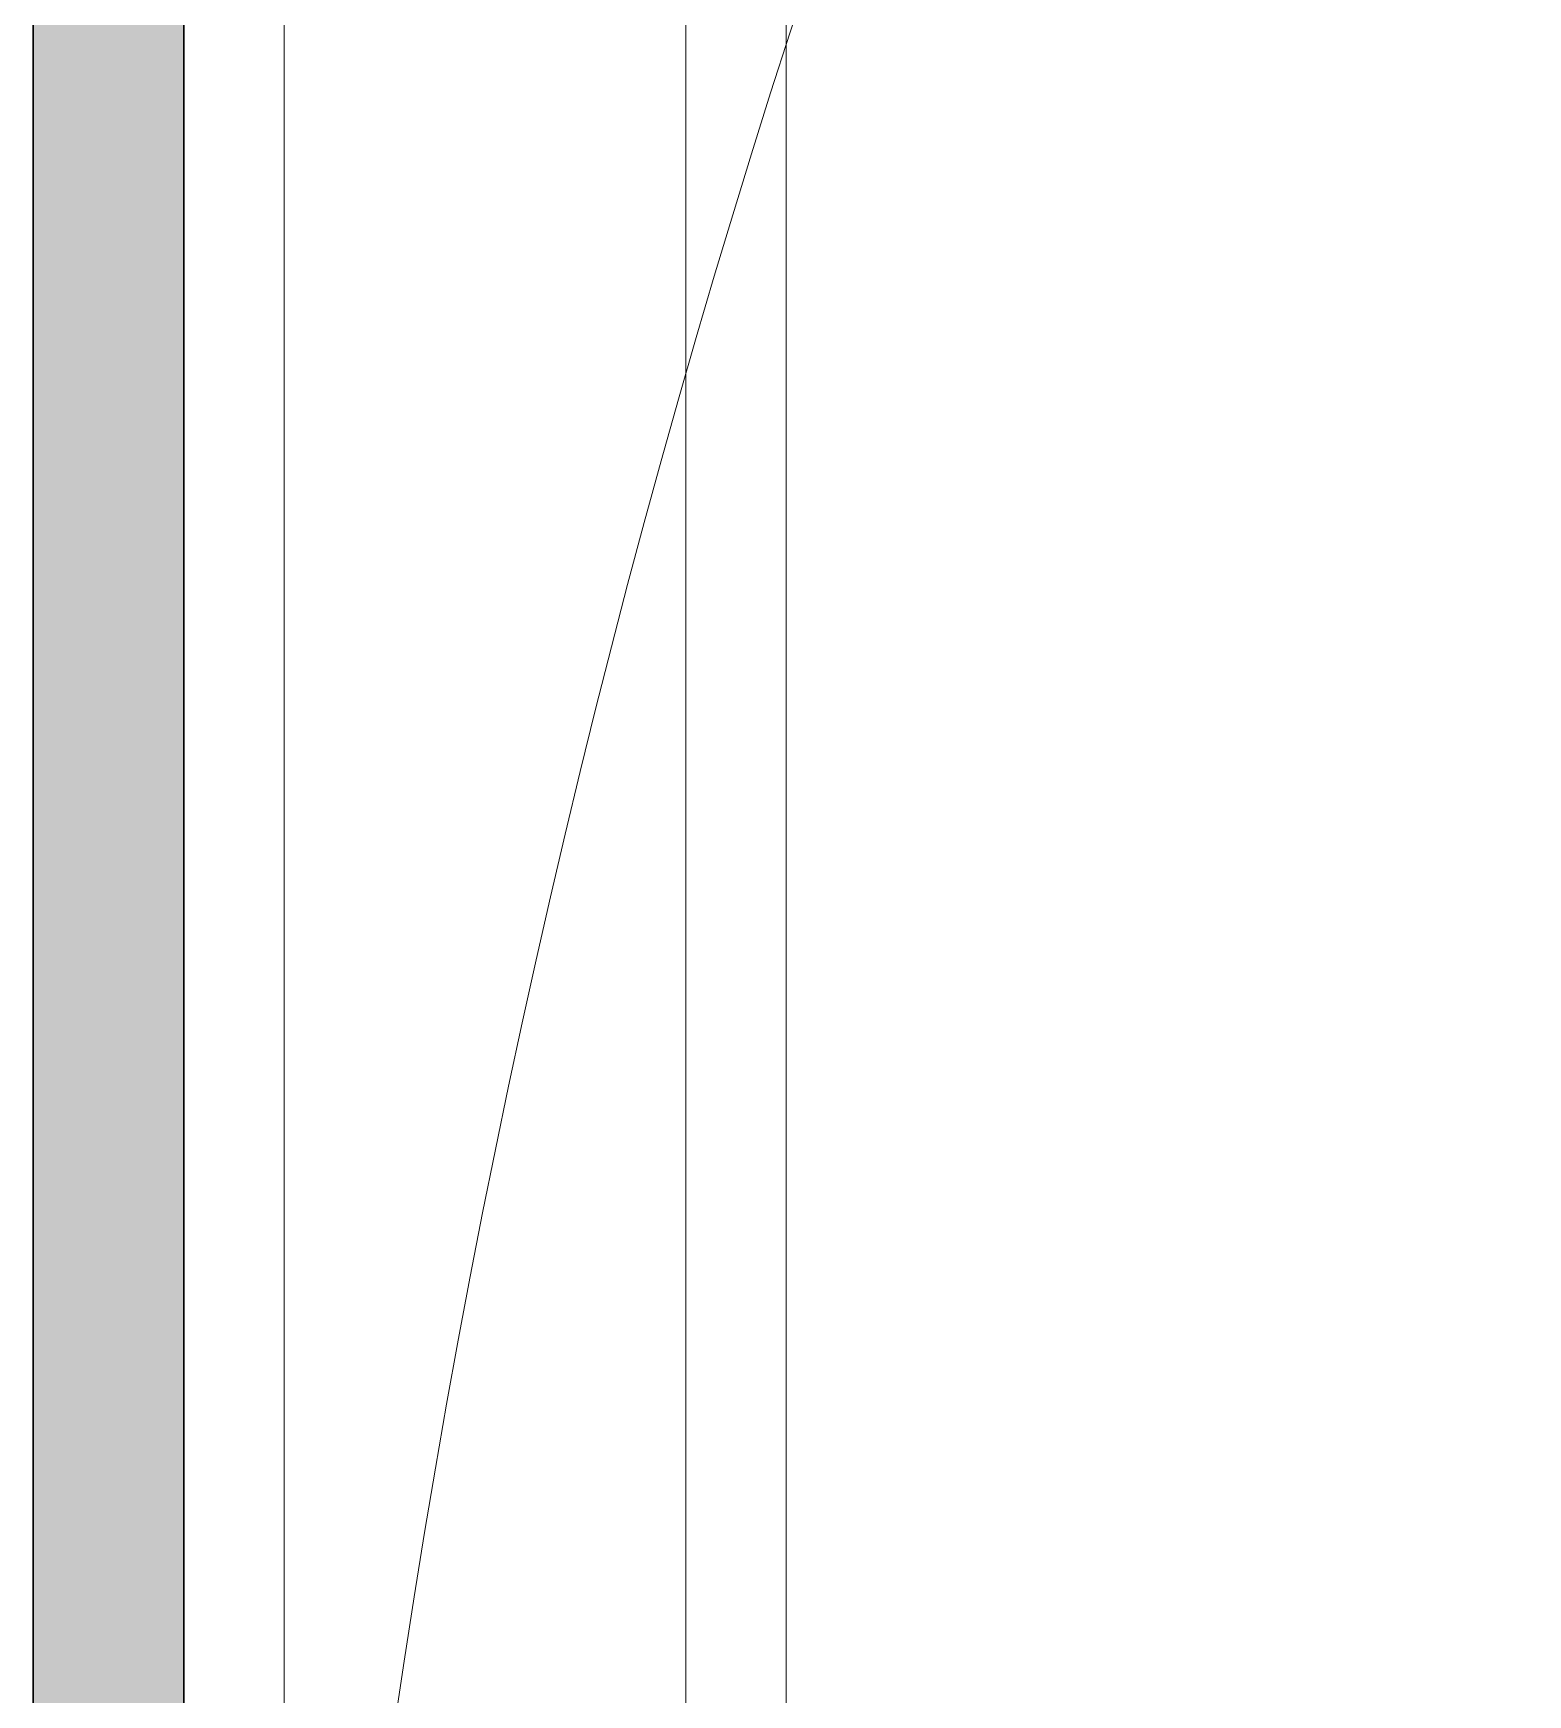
# Model space of a CAD drawing. Header units: millimetres. Extents: x 4739419 to 5837985, y 2291271 to 3446271.
# Drawn here: x 5000212 to 5003189, y 2407177 to 2410487 of the extents above; entities that cross this region are included whole.
import ezdxf

# ---------------------------------------------------------------- set-up
doc = ezdxf.new("R2010")
doc.units = ezdxf.units.MM
doc.layers.get('0').update_dxf_attribs({"color": 255})
doc.layers.add('XR-평면도$0$!!파라펫', color=9, linetype='Continuous')
for name, color, linetype, lineweight in [('XR-평면도$0$A-CNTL', 9, 'Continuous', 15), ('XR-평면도$0$A-ELEV-LIN2', 9, 'Continuous', 25), ('XR-평면도$0$A-ELEV-LIN3', 9, 'Continuous', 18)]:
    doc.layers.add(name, color=color, linetype=linetype, lineweight=lineweight)

# ---------------------------------------------------------------- blocks, each defined once
blk = doc.blocks.new('XR-평면도$0$RAMP_올라감(기준층) (210411)')
at = {"layer": 'XR-평면도$0$A-CNTL', "ltscale": 300}
blk.add_lwpolyline([(20699.9999999998, 40700.00000000007), (20700, -40699.99999999993)], dxfattribs=at)
blk.add_lwpolyline([(-20700, 15000.00000000007), (-20700, -14999.99999999993, 0.4142135623730951), (0, -35699.99999999993, 0.4142135623730951), (20699.9999999998, -14999.99999999993), (20699.9999999998, 15000.00000000007, 0.4142135623730951), (0, 35700.00000000007, 0.4142135623730951)], format="xyb", close=True, dxfattribs=at)
at = {"layer": 'XR-평면도$0$A-ELEV-LIN2'}
blk.add_line((20900.00000000116, -15500), (20900.00000000116, -25150), dxfattribs=at)
blk.add_lwpolyline([(21200.00000000116, -35300), (21200.00000000116, 14500.00000000019)], dxfattribs=at)
at = {"layer": 'XR-평면도$0$A-ELEV-LIN3'}
blk.add_lwpolyline([(19900, -36699.99999999993), (19899.9999999998, 15000.00000000007, 0.414213562373095), (0, 34900.00000000007, 0.414213562373095), (-19900, 15000.00000000007), (-19900, -36699.99999999993)], format="xyb", dxfattribs=at)
blk.add_lwpolyline([(-19700, -15700.00000000016), (-12280.065146407, -15699.99999999993, 0.3976324814324034), (0, -27299.99999999993, 0.397632481432401), (12280.06514640711, -15699.99999999993), (19700, -15700.00000000016), (19700, -34699.99999999993), (-19700, -34699.99999999993)], format="xyb", close=True, dxfattribs=at)
blk = doc.blocks.new('XR-평면도$0$3층진입램프 파라펫')
at = {"layer": 'XR-평면도$0$!!파라펫'}
h = blk.add_hatch(color=9, dxfattribs=at)
h.dxf.hatch_style = 1
h.paths.add_polyline_path([(619079.7091389014, 1270506.923087892), (618779.7091389014, 1270506.923087892), (618779.7091389014, 1260856.923087892), (619079.7091389014, 1260856.923087892)])
blk.add_lwpolyline([(618779.7091389014, 1270506.923087892), (619079.7091389014, 1270506.923087892), (619079.7091389014, 1260856.923087892), (618779.7091389014, 1260856.923087892)], close=True, dxfattribs=at)

msp = doc.modelspace()

# ---------------------------------------------------------------- block references
at = {"rotation": 180}
msp.add_blockref('XR-평면도$0$RAMP_올라감(기준층) (210411)', (5021411.809536785, 2389091.225535645), dxfattribs=at)
for p in [(4381432.100397883, 1143734.302447753), (4381432.107562765, 1143734.302447753), (4381432.107562765, 1143734.302447753)]:
    msp.add_blockref('XR-평면도$0$3층진입램프 파라펫', p)

doc.saveas('drawing.dxf')
